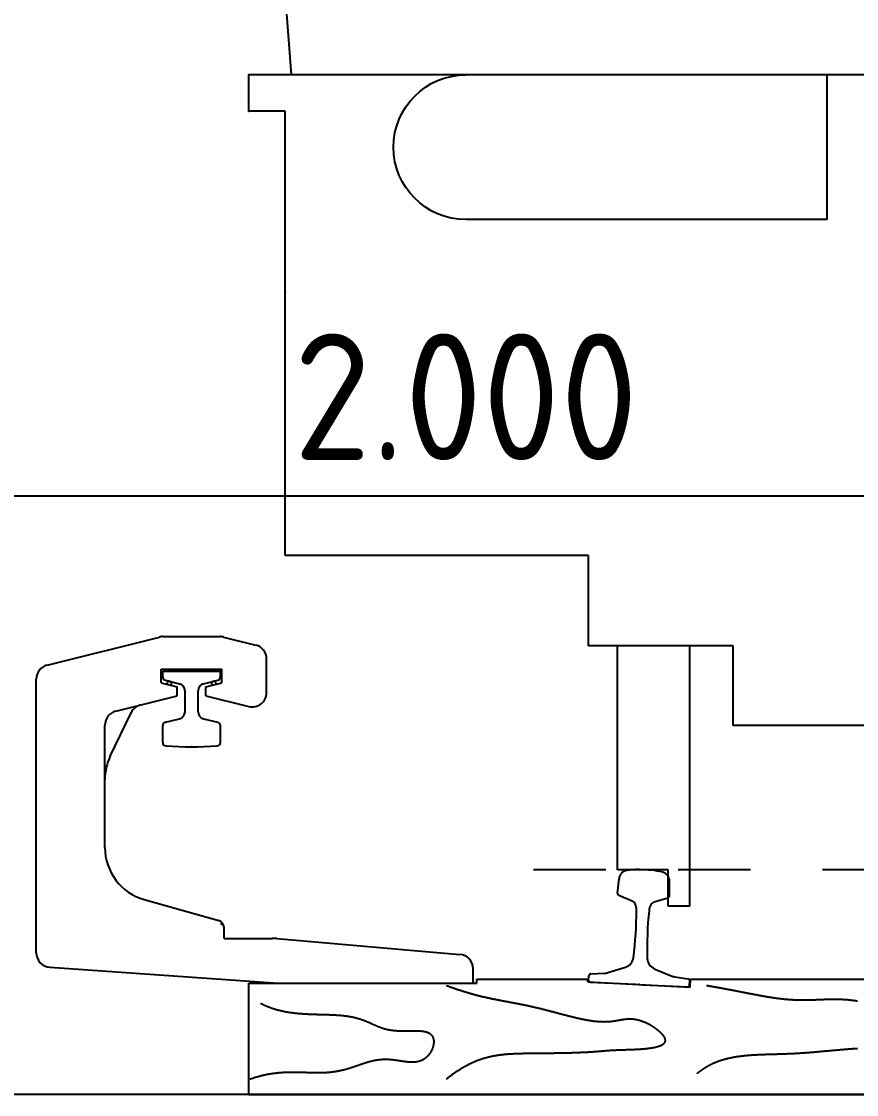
# Model space of a CAD drawing. Extents: x -17.4 to 61.4, y -22.6 to 16.1.
# Drawn here: x 40.046 to 41.202, y 0.879 to 2.364 of the extents above; entities that cross this region are included whole.
import ezdxf

# ---------------------------------------------------------------- set-up
doc = ezdxf.new("R2010")
doc.units = 0
doc.header["$LTSCALE"] = 2
doc.linetypes.add('AXES', pattern=[2, 1.25, -0.25, 0.25, -0.25])
doc.linetypes.add('POINTILLE', pattern=[0.25, 0, -0.25])
doc.layers.get('0').update_dxf_attribs({"linetype": 'CONTINUOUS'})
doc.styles.get("Standard").update_dxf_attribs({"font": 'isocp.shx'})
doc.dimstyles.new('SYSTRA50', dxfattribs={"dimscale": 0.05, "dimtxt": 3.5, "dimasz": 3.5, "dimexe": 1.8, "dimexo": 3, "dimgap": 1, "dimtad": 1, "dimdec": 3, "dimzin": 0, "dimdsep": 46, "dimtxsty": 'Standard', "dimcen": 1, "dimclrd": 10, "dimclre": 10, "dimclrt": 50, "dimadec": 0, "dimazin": 0, "dimtfac": 1, "dimtdec": 3, "dimtix": 1, "dimtmove": 2, "dimatfit": 3, "dimfxl": 1, "dimtolj": 1, "dimtzin": 0, "dimarcsym": 0})

# ---------------------------------------------------------------- blocks, each defined once
blk = doc.blocks.new('METRO_FACE')
at = {"color": 7, "linetype": 'Continuous'}
for p, q in [((1.241058, 1.1), (1.295993, 1.798003)), ((1.241058, 1.1), (1.295993, 1.798003)), ((0, 1.1), (1.3, 1.1)), ((0, 1.1), (1.3, 1.1)), ((0.5, 0.9), (0.5, 1.1)), ((0.5, 1.1), (1, 1.1)), ((0.5, 1.1), (1, 1.1)), ((0.5, 0.9), (0.5, 1.1)), ((0.5, 1.1), (1, 1.1)), ((0.5, 1.1), (1, 1.1)), ((1.3, 1.05), (1.3, 1.1)), ((1.3, 1.05), (1.3, 1.1)), ((1.25, 1.05), (1.3, 1.05)), ((1.25, 0.8), (1.25, 1.05)), ((1.25, 1.05), (1.3, 1.05)), ((1.25, 0.8), (1.25, 1.05)), ((0.5, 0.9), (1, 0.9)), ((0.5, 0.9), (1, 0.9)), ((1.25, 0.435), (1.25, 0.8)), ((1.25, 0.435), (1.25, 0.8)), ((0.83, 0.31), (0.83, 0.435)), ((0.83, 0.435), (1.25, 0.435)), ((0.83, 0.31), (0.83, 0.435)), ((0.83, 0.435), (1.25, 0.435)), ((0.63, 0.2), (0.63, 0.31)), ((0.63, 0.31), (0.83, 0.31)), ((0.63, 0.2), (0.63, 0.31)), ((0.63, 0.31), (0.83, 0.31)), ((0.69, -0.05), (0.69, 0.31)), ((0.69, -0.05), (0.69, 0.31)), ((0.79, 0), (0.79, 0.31)), ((0.79, 0), (0.79, 0.31)), ((0, 0.2), (0.63, 0.2)), ((0, 0.2), (0.63, 0.2)), ((0.72, -0.05), (0.72, 0)), ((0.72, 0), (0.79, 0)), ((0.72, -0.05), (0.72, 0)), ((0.72, 0), (0.79, 0)), ((0.69, -0.05), (0.72, -0.05)), ((0.69, -0.05), (0.72, -0.05))]:
    blk.add_line(p, q, dxfattribs=at)
blk.add_arc((1, 1), 0.1, 270, 90, dxfattribs=at)
blk.add_arc((1, 1), 0.1, 270, 90, dxfattribs=at)
at = {"color": 7}
for p in [(1.3, 1.1), (1.3, 1.1), (1.3, 1.1), (1.3, 1.1), (1.3, 1.05), (1.3, 1.05), (1.25, 0.8), (1.25, 0.8)]:
    blk.add_point(p, dxfattribs=at)
blk = doc.blocks.new('A$C58044079')
at = {"color": 7, "xscale": 0.2, "yscale": 0.2, "zscale": 0.2}
blk.add_blockref('METRO_FACE', (0.26, 0.01), dxfattribs=at)
blk = doc.blocks.new('A$C2A60368F')
at = {"xscale": 5, "yscale": 5, "zscale": 5}
blk.add_blockref('A$C58044079', (-1.778, 0.1885), dxfattribs=at)
blk = doc.blocks.new('TRAV_BOIS_1ISO')
at = {"color": 7, "linetype": 'Continuous'}
for p, q in [((-1579.350713, 283.237322), (-1423.8886, 322.10285)), ((-1419.037887, 322.7), (-1339.962113, 322.7)), ((-1335.1114, 322.10285), (-1290.649287, 310.987322)), ((-1275.5, 245.315528), (-1275.5, 291.584472)), ((-1421.5, 258.546118), (-1421.5, 277.7)), ((-1421.5, 277.7), (-1337.5, 277.7)), ((-1419.5, 275), (-1339.5, 275)), ((-1419.5, 267.103882), (-1419.5, 275)), ((-1339.5, 267.103882), (-1339.5, 275)), ((-1337.5, 258.546118), (-1337.5, 277.7)), ((-1594.5, -115.298772), (-1594.5, 263.834472)), ((-1421.5, 258.546118), (-1399.5, 253.046118)), ((-1415.712678, 262.25317), (-1396.074644, 257.343661)), ((-1413.623106, 256.576894), (-1413.138034, 258.517179)), ((-1407.802251, 255.121681), (-1407.317179, 257.061966)), ((-1399.5, 240.7), (-1399.5, 253.046118)), ((-1362.925356, 257.343661), (-1343.287322, 262.25317)), ((-1359.5, 253.046118), (-1337.5, 258.546118)), ((-1359.5, 240.7), (-1359.5, 253.046118)), ((-1351.682821, 257.061966), (-1351.197749, 255.121681)), ((-1345.861966, 258.517179), (-1345.376894, 256.576894)), ((-1484.350713, 219.487322), (-1399.5, 240.7)), ((-1388.5, 218.557764), (-1388.5, 247.642236)), ((-1370.5, 218.557764), (-1370.5, 247.642236)), ((-1359.5, 240.7), (-1300.350713, 225.912678)), ((-1492.117645, 157.147713), (-1463.248545, 217.307902)), ((-1415.712678, 203.94683), (-1396.074644, 208.856339)), ((-1362.925356, 208.856339), (-1343.287322, 203.94683)), ((-1499.5, 30.7), (-1499.5, 200.084472)), ((-1419.5, 176.238924), (-1419.5, 199.096118)), ((-1339.5, 176.238924), (-1339.5, 199.096118)), ((-789.388817, -32.583989), (-787.399856, -12.744096)), ((-717.5, -36.17843), (-717.5, -16.239089)), ((-1444.937023, -41.461819), (-1341.775064, -70.678424)), ((-787.566678, -35.648683), (-769.214392, -43.366014)), ((-738.649318, -44.894268), (-719.618757, -39.046079)), ((-1334.5, -95.3), (-1334.5, -80.3)), ((-1334.5, -95.3), (-1267.901748, -95.3)), ((-1261.481181, -95.57533), (-1007.787849, -117.373421)), ((-1575.890451, -135.250379), (-1259.5, -157.3)), ((-989.5, -157.3), (-989.5, -137.3)), ((-829.495094, -153.646), (-829.181234, -147.368804)), ((-826.334046, -144.522323), (-807.733536, -143.596925)), ((-802.839619, -142.735365), (-778.533484, -135.248207)), ((-738.542012, -137.247781), (-715.103953, -147.122148)), ((-710.320386, -148.467582), (-691.904955, -151.243778)), ((-1300, -311.598558), (-1300, -157.3)), ((-1300, -157.3), (-984.5, -157.3)), ((-1259.5, -157.3), (-989.5, -157.3)), ((-984.5, -151.598558), (-830.393971, -151.598558)), ((-984.5, -157.3), (-984.5, -151.598558)), ((-830.593721, -155.593567), (-830.393971, -151.598558)), ((-830.593721, -155.593567), (-688.770889, -162.684709)), ((-827.597464, -155.74338), (-764.676067, -158.88945)), ((-764.676067, -158.88945), (-759.682305, -159.139138)), ((-759.682305, -159.139138), (-754.688543, -159.388826)), ((-754.688543, -159.388826), (-691.767146, -162.534896)), ((-689.669766, -160.637266), (-689.355906, -154.360071)), ((-688.770889, -162.684709), (-688.216581, -151.598558)), ((-688.216581, -151.598558), (0, -151.598558)), ((-1300, -311.598558), (0, -311.598558))]:
    blk.add_line(p, q, dxfattribs=at)
at = {"color": 7, "linetype": 'AXES'}
blk.add_line((-905.802048, 0), (0, 0), dxfattribs=at)
at = {"color": 7, "linetype": 'Continuous'}
for points in [[(-1026.587688, -160.433717, 0.001028), (-1024.5366, -161.186504, 0.001041), (-1022.4956, -161.926018, 0.001055), (-1020.464686, -162.652261, 0.001068), (-1018.443854, -163.365237, 0.001082), (-1016.433098, -164.064952, 0.001095), (-1014.432408, -164.751415, 0.001108), (-1012.441765, -165.424643, 0.001121), (-1010.461148, -166.084657, 0.001133), (-1008.490526, -166.731486, 0.001145), (-1006.529861, -167.365166, 0.001156), (-1004.579102, -167.985743, 0.001166), (-1002.638192, -168.593273, 0.001176), (-1000.707058, -169.187823, 0.001184), (-998.785617, -169.769472, 0.001192), (-996.87377, -170.338312, 0.001197), (-994.971403, -170.894451, 0.001202), (-993.078389, -171.438009, 0.001204), (-991.194579, -171.969124, 0.001205), (-989.319808, -172.487952, 0.001203), (-987.453894, -172.994666, 0.001199), (-985.59663, -173.489458, 0.001193), (-983.74779, -173.972542, 0.001184), (-981.907127, -174.44415, 0.001172), (-980.074366, -174.904539, 0.001157), (-978.24921, -175.353989, 0.001138), (-976.431337, -175.792804, 0.001116), (-974.620397, -176.221312, 0.00109), (-972.81601, -176.639869, 0.00106), (-971.017771, -177.048858, 0.001026), (-969.225242, -177.448689, 0.000987), (-967.437954, -177.839804, 0.000944), (-965.655406, -178.222672, 0.000901), (-963.865705, -178.600171, 0.000848), (-962.079685, -178.970371, 0.00079), (-960.296736, -179.333845, 0.000728), (-958.516217, -179.691196, 0.000662), (-956.73746, -180.04305, 0.000593), (-954.959777, -180.390055, 0.000521), (-953.182453, -180.732879, 0.000447), (-951.404762, -181.072203, 0.000371), (-949.625959, -181.408726, 0.000293), (-947.845287, -181.743153, 0.000215), (-946.061982, -182.0762, 0.000136), (-944.275274, -182.408584, 0.000058), (-942.484387, -182.741027, -0.00002), (-940.688549, -183.074248, -0.000096), (-938.886988, -183.408963, -0.00017), (-937.078937, -183.745881, -0.000242), (-935.26364, -184.085701, -0.000312), (-933.440351, -184.429111, -0.000378), (-931.60834, -184.776781, -0.00044), (-929.766892, -185.129365, -0.000498), (-927.915314, -185.487494, -0.000552), (-926.052936, -185.851779, -0.000602), (-924.179114, -186.222799, -0.000647), (-922.293233, -186.601106, -0.000686), (-920.394711, -186.987221, -0.000721), (-918.483, -187.381627, -0.00075), (-916.55759, -187.784769, -0.000773), (-914.618012, -188.197054, -0.000791), (-912.663841, -188.618841, -0.000804), (-910.694697, -189.050444, -0.000811), (-908.710253, -189.492129, -0.000813), (-906.710233, -189.944107, -0.000809), (-904.694414, -190.406534, -0.000799), (-902.662635, -190.879509, -0.000784), (-900.614794, -191.36307, -0.000764), (-898.550855, -191.85719, -0.000739), (-896.470849, -192.361776, -0.000708), (-894.374875, -192.876664, -0.000672), (-892.263107, -193.401619, -0.000631), (-890.135795, -193.936331, -0.000584), (-887.993267, -194.48041, -0.000533), (-885.835935, -195.033387, -0.000476), (-883.664292, -195.594708, -0.000414), (-881.478922, -196.163731, -0.000346), (-879.280498, -196.739727, -0.000273), (-877.069788, -197.321872, -0.000194), (-874.847654, -197.909249, -0.000109), (-872.615061, -198.500842, -0.000017), (-870.373073, -199.095533, 0.000081), (-868.122862, -199.6921, 0.00012), (-866.535971, -200.112097, 0.000175), (-864.94612, -200.531875, 0.000233), (-863.353811, -200.950914, 0.000292), (-861.759569, -201.368674, 0.000354), (-860.16394, -201.784595, 0.000418), (-858.567491, -202.198097, 0.000485), (-856.970805, -202.608586, 0.000553), (-855.374478, -203.015454, 0.000623), (-853.779122, -203.418083, 0.000695), (-852.18536, -203.815845, 0.000769), (-850.593821, -204.208105, 0.000845), (-849.005144, -204.594224, 0.000923), (-847.419972, -204.973561, 0.001003), (-845.838951, -205.345474, 0.001084), (-844.262727, -205.709326, 0.001167), (-842.691947, -206.06448, 0.001252), (-841.127251, -206.41031, 0.001339), (-839.569279, -206.746196, 0.001427), (-838.01866, -207.07153, 0.001517), (-836.476015, -207.38572, 0.001609), (-834.941954, -207.688185, 0.001702), (-833.417073, -207.978365, 0.001796), (-831.901954, -208.25572, 0.001892), (-830.397161, -208.51973, 0.001988), (-828.903238, -208.769904, 0.002085), (-827.420709, -209.005773, 0.002182), (-825.950074, -209.2269, 0.00228), (-824.491808, -209.432879, 0.002377), (-823.046357, -209.623336, 0.002473), (-821.61414, -209.797935, 0.002568), (-820.195544, -209.956376, 0.002661), (-818.79092, -210.098401, 0.002751), (-817.400587, -210.223793, 0.002838), (-816.024824, -210.33238, 0.002921), (-814.663872, -210.424037, 0.002998), (-813.317931, -210.49869, 0.003068), (-811.987155, -210.556314, 0.003132), (-810.671654, -210.596938, 0.003186), (-809.37149, -210.620648, 0.002688), (-808.086676, -210.627587, 0.003261), (-806.817172, -210.61796, 0.003279), (-805.562887, -210.592033, 0.003282), (-804.323671, -210.550137, 0.003268), (-803.099318, -210.49267, 0.003235), (-801.889562, -210.420101, 0.003182), (-800.694076, -210.332969, 0.003106), (-799.512468, -210.231887, 0.003006), (-798.344281, -210.117543, 0.002879), (-797.18899, -209.990705, 0.002726), (-796.045999, -209.852222, 0.002543), (-794.914641, -209.703023, 0.00233), (-793.794177, -209.544124, 0.002085), (-792.68379, -209.376628, 0.001807), (-791.582584, -209.201726, 0.001496), (-790.489585, -209.020704, 0.001152), (-789.403737, -208.834937, 0.000774), (-788.3239, -208.645901, 0.000363), (-787.248846, -208.455167, -0.000079), (-786.177261, -208.264408, -0.000553), (-785.10774, -208.0754, -0.000596), (-784.442195, -207.959426, -0.000796), (-783.776493, -207.845332, -0.001002), (-783.110243, -207.733608, -0.00121), (-782.443041, -207.624757, -0.001422), (-781.774477, -207.519292, -0.001634), (-781.104133, -207.417742, -0.001845), (-780.431584, -207.320639, -0.002055), (-779.756403, -207.228529, -0.002262), (-779.078162, -207.141962, -0.002465), (-778.39643, -207.061494, -0.002662), (-777.710779, -206.987684, -0.002851), (-777.020785, -206.921096, -0.003033), (-776.326029, -206.862295, -0.003205), (-775.626097, -206.811846, -0.003368), (-774.920585, -206.770312, -0.003519), (-774.209099, -206.738256, -0.003658), (-773.491257, -206.716235, -0.003784), (-772.766691, -206.704802, -0.000193), (-772.035049, -206.704503, -0.003998), (-771.295994, -206.715878, -0.004085), (-770.54921, -206.739456, -0.004159), (-769.794403, -206.775757, -0.004219), (-769.031298, -206.825288, -0.004267), (-768.259646, -206.888545, -0.004302), (-767.479225, -206.966009, -0.004325), (-766.68984, -207.058144, -0.004337), (-765.891325, -207.165399, -0.004338), (-765.083544, -207.288204, -0.00433), (-764.266398, -207.426969, -0.004313), (-763.439818, -207.582083, -0.004289), (-762.603774, -207.753915, -0.004257), (-761.758275, -207.942807, -0.00422), (-760.903368, -208.14908, -0.004178), (-760.039142, -208.373025, -0.004131), (-759.165731, -208.614908, -0.004082), (-758.283312, -208.874965, -0.004031), (-757.39211, -209.153404, -0.003978), (-756.4924, -209.450398, -0.003924), (-755.584504, -209.76609, -0.003871), (-754.6688, -210.100588, -0.003819), (-753.745717, -210.453964, -0.003769), (-752.815742, -210.826256, -0.003721), (-751.879417, -211.217459, -0.003676), (-750.937344, -211.627534, -0.003634), (-749.990187, -212.056397, -0.003597), (-749.038672, -212.503924, -0.003565), (-748.083589, -212.969948, -0.003538), (-747.125794, -213.454256, -0.003517), (-746.166211, -213.956591, -0.003503), (-745.205835, -214.476646, -0.003497), (-744.245729, -215.014067, -0.003499), (-743.287033, -215.56845, -0.003509), (-742.330959, -216.13934, -0.00353), (-741.378797, -216.726229, -0.003562), (-740.431916, -217.328554, -0.003606), (-739.491762, -217.945698, -0.003664), (-738.559867, -218.576988, -0.003736), (-737.637843, -219.221691, -0.003826), (-736.727389, -219.879018, -0.003935), (-735.830291, -220.548116, -0.002114), (-735.365981, -220.903265, -0.002153), (-734.906135, -221.261261, -0.002197), (-734.451038, -221.62196, -0.002244), (-734.000984, -221.985216, -0.002295), (-733.556268, -222.350877, -0.00235), (-733.117193, -222.718789, -0.002411), (-732.684065, -223.088792, -0.002476), (-732.257194, -223.460724, -0.002546), (-731.836893, -223.834422, -0.002622), (-731.423478, -224.209718, -0.002703), (-731.017266, -224.586441, -0.002792), (-730.618578, -224.964418, -0.002886), (-730.227735, -225.343476, -0.002988), (-729.845056, -225.723438, -0.003098), (-729.470865, -226.104127, -0.003215), (-729.105482, -226.485363, -0.003342), (-728.749226, -226.866966, -0.003478), (-728.402417, -227.248755, -0.003623), (-728.065372, -227.630549, -0.00378), (-727.738404, -228.012166, -0.003947), (-727.421824, -228.393424, -0.004127), (-727.11594, -228.774141, -0.00432), (-726.821056, -229.154136, -0.004527), (-726.537469, -229.53323, -0.004748), (-726.265475, -229.911242, -0.004985), (-726.005361, -230.287993, -0.005238), (-725.75741, -230.663308, -0.005508), (-725.521895, -231.03701, -0.005796), (-725.299087, -231.408926, -0.006103), (-725.089245, -231.778886, -0.006429), (-724.892621, -232.146721, -0.006775), (-724.709459, -232.512264, -0.00714), (-724.539994, -232.875353, -0.007524), (-724.384449, -233.235828, -0.007927), (-724.24304, -233.593532, -0.008346), (-724.115968, -233.948312, -0.00878), (-724.003428, -234.30002, -0.009226), (-723.905598, -234.64851, -0.00968), (-723.822646, -234.993644, -0.010136), (-723.754728, -235.335284, -0.010589), (-723.701985, -235.673301, -0.011031), (-723.664544, -236.007569, -0.011454), (-723.642519, -236.337968, -0.011849), (-723.636009, -236.664383, -0.012205), (-723.645095, -236.986705, -0.012513), (-723.669844, -237.304833, -0.012764), (-723.710307, -237.618671, -0.01295), (-723.766517, -237.928129, -0.012903), (-723.83752, -238.229445, -0.01294), (-723.923902, -238.526333, -0.012902), (-724.025645, -238.818729, -0.012791), (-724.142713, -239.106572, -0.01261), (-724.275056, -239.389809, -0.012365), (-724.422608, -239.668393, -0.012063), (-724.585286, -239.942284, -0.011714), (-724.762996, -240.211446, -0.011326), (-724.955626, -240.47585, -0.010909), (-725.163055, -240.735472, -0.01047), (-725.385145, -240.990295, -0.010019), (-725.621748, -241.240304, -0.009563), (-725.872701, -241.485492, -0.009107), (-726.137832, -241.725856, -0.008657), (-726.416957, -241.961398, -0.008217), (-726.709879, -242.192124, -0.00779), (-727.016394, -242.418046, -0.007378), (-727.336286, -242.639178, -0.006983), (-727.66933, -242.85554, -0.006607), (-728.015292, -243.067155, -0.006248), (-728.373929, -243.274052, -0.005908), (-728.744991, -243.476261, -0.005587), (-729.128218, -243.673816, -0.005283), (-729.523347, -243.866757, -0.004997), (-729.930103, -244.055124, -0.004728), (-730.348209, -244.238962, -0.004474), (-730.777381, -244.418318, -0.004236), (-731.217328, -244.593242, -0.004012), (-731.667756, -244.763788, -0.003801), (-732.128366, -244.930011, -0.003603), (-732.598855, -245.091967, -0.003417), (-733.078915, -245.249719, -0.003242), (-733.568237, -245.403326, -0.003078), (-734.066509, -245.552853, -0.002923), (-734.573416, -245.698365, -0.002778), (-735.088642, -245.83993, -0.00264), (-735.611869, -245.977616, -0.002511), (-736.142778, -246.111492, -0.002389), (-736.681052, -246.24163, -0.002275), (-737.22637, -246.3681, -0.002166), (-737.778416, -246.490977, -0.002064), (-738.336872, -246.610331, -0.001967), (-738.901421, -246.726239, -0.001876), (-739.471752, -246.838772, -0.00179), (-740.047551, -246.948006, -0.001708), (-740.628512, -247.054015, -0.001631), (-741.214327, -247.156872, -0.001559), (-741.804697, -247.256652, -0.00149), (-742.399323, -247.353427, -0.001425), (-742.997913, -247.44727, -0.001363), (-743.600179, -247.538254, -0.003596), (-745.34473, -247.783883, -0.003186), (-747.110834, -248.008209, -0.002833), (-748.892514, -248.212788, -0.002527), (-750.684176, -248.399107, -0.002259), (-752.480606, -248.568583, -0.002022), (-754.276957, -248.72257, -0.001811), (-756.068738, -248.862356, -0.001622), (-757.85181, -248.989165, -0.001452), (-759.622367, -249.104162, -0.001297), (-761.376934, -249.208448, -0.001155), (-763.112355, -249.303068, -0.001024), (-764.825781, -249.389009, -0.000902), (-766.514663, -249.467203, -0.000789), (-768.176741, -249.538525, -0.000682), (-769.810033, -249.603801, -0.000582), (-771.412828, -249.663802, -0.000486), (-772.983674, -249.719252, -0.000394), (-774.521369, -249.770824, -0.000306), (-776.02495, -249.819145, -0.000221), (-777.493687, -249.864798, -0.000139), (-778.927068, -249.908319, -0.000059), (-780.324791, -249.950203, 0.000018), (-781.686758, -249.990905, 0.000094), (-783.013059, -250.030839, 0.000167), (-784.303967, -250.07038, 0.000238), (-785.559925, -250.109867, 0.000306), (-786.78154, -250.149605, 0.000372), (-787.969568, -250.189864, 0.000435), (-789.124908, -250.230882, 0.000494), (-790.248593, -250.272865, 0.000548), (-791.341776, -250.315991, 0.000599), (-792.405724, -250.36041, 0.000643), (-793.441806, -250.406244, 0.000681), (-794.451485, -250.453594, 0.000713), (-795.436307, -250.502532, 0.000736), (-796.39789, -250.553111, 0.000751), (-797.337917, -250.605365, 0.000757), (-798.258124, -250.659305, 0.000754), (-799.160293, -250.714927, 0.00074), (-800.046237, -250.772211, 0.000717), (-800.917796, -250.83112, 0.000685), (-801.776823, -250.891606, 0.000643), (-802.625178, -250.953608, 0.000593), (-803.464713, -251.017056, 0.000536), (-804.297267, -251.081869, 0.000473), (-805.124654, -251.147961, 0.000405), (-805.948654, -251.215239, 0.000334), (-806.771002, -251.283604, 0.000261), (-807.59338, -251.352958, 0.000189), (-808.417405, -251.423198, 0.000153), (-809.670761, -251.530934, 0.000003), (-810.9364, -251.640117, -0.000134), (-812.218892, -251.750408, -0.000256), (-813.522398, -251.861475, -0.000361), (-814.850678, -251.972996, -0.00045), (-816.207103, -252.084656, -0.000524), (-817.594673, -252.196152, -0.000583), (-819.016022, -252.307191, -0.000629), (-820.473437, -252.417488, -0.000663), (-821.968865, -252.526772, -0.000687), (-823.503931, -252.63478, -0.000703), (-825.079944, -252.741264, -0.000711), (-826.697918, -252.845987, -0.000713), (-828.358575, -252.948723, -0.00071), (-830.062365, -253.049261, -0.000703), (-831.809475, -253.147403, -0.000692), (-833.599841, -253.242964, -0.000679), (-835.433164, -253.335773, -0.000665), (-837.308916, -253.425675, -0.000648), (-839.226362, -253.512529, -0.000631), (-841.184562, -253.596211, -0.000612), (-843.182392, -253.676611, -0.000593), (-845.218551, -253.753636, -0.000574), (-847.291578, -253.82721, -0.000554), (-849.399859, -253.897274, -0.000534), (-851.541644, -253.963787, -0.000514), (-853.715059, -254.026726, -0.000493), (-855.918117, -254.086084, -0.000472), (-858.148728, -254.141877, -0.000451), (-860.40472, -254.194138, -0.00043), (-862.683841, -254.242918, -0.000408), (-864.98378, -254.288291, -0.000385), (-867.302174, -254.330351, -0.000362), (-869.636623, -254.369212, -0.000338), (-871.984702, -254.405009, -0.000314), (-874.343974, -254.437899, -0.000288), (-876.712, -254.468063, -0.000261), (-879.086356, -254.495703, -0.000232), (-881.464642, -254.521043, -0.000202), (-883.844494, -254.544333, -0.00017), (-886.2236, -254.565845, -0.000136), (-888.599709, -254.585875, -0.000099), (-890.970646, -254.604745, -0.00006), (-893.334323, -254.622802, -0.000018), (-895.68875, -254.640418, 0.000027), (-898.032053, -254.65799, 0.000076), (-900.36248, -254.675944, 0.000129), (-902.678417, -254.69473, 0.000142), (-904.502163, -254.710521, 0.00018), (-906.315233, -254.727384, 0.00022), (-908.11703, -254.745581, 0.000262), (-909.90702, -254.76538, 0.000306), (-911.684727, -254.787063, 0.000353), (-913.44973, -254.810918, 0.000402), (-915.201665, -254.837242, 0.000454), (-916.940221, -254.86634, 0.000508), (-918.665139, -254.898526, 0.000564), (-920.376209, -254.934119, 0.000622), (-922.07327, -254.973446, 0.000683), (-923.756206, -255.016839, 0.000746), (-925.424947, -255.064636, 0.000811), (-927.079465, -255.11718, 0.000878), (-928.719773, -255.174819, 0.000947), (-930.345923, -255.237905, 0.001019), (-931.958006, -255.306793, 0.001092), (-933.556146, -255.381843, 0.001166), (-935.140503, -255.463416, 0.001242), (-936.711268, -255.551874, 0.001319), (-938.268665, -255.647585, 0.001398), (-939.812942, -255.750914, 0.001477), (-941.344378, -255.86223, 0.001556), (-942.863276, -255.981898, 0.001636), (-944.369961, -256.110289, 0.001716), (-945.86478, -256.247767, 0.001795), (-947.348101, -256.394699, 0.001874), (-948.820309, -256.551449, 0.001952), (-950.281806, -256.718379, 0.002028), (-951.733007, -256.895848, 0.002103), (-953.174342, -257.084213, 0.002176), (-954.60625, -257.283826, 0.002247), (-956.029179, -257.495037, 0.002314), (-957.443587, -257.718188, 0.002379), (-958.849934, -257.95362, 0.00244), (-960.248687, -258.201666, 0.002498), (-961.640314, -258.462654, 0.002552), (-963.025282, -258.736905, 0.002602), (-964.404059, -259.024734, 0.002648), (-965.777109, -259.326447, 0.002689), (-967.144889, -259.642343, 0.002725), (-968.507852, -259.972714, 0.002757), (-969.866441, -260.317841, 0.002784), (-971.221089, -260.677996, 0.002807), (-972.572218, -261.053442, 0.002824), (-973.920235, -261.444431, 0.002838), (-975.265531, -261.851206, 0.002791), (-976.582467, -262.265646, 0.002796), (-977.897483, -262.695693, 0.002797), (-979.210897, -263.141543, 0.002794), (-980.523011, -263.603381, 0.002788), (-981.834111, -264.081383, 0.002779), (-983.144466, -264.575714, 0.002767), (-984.454331, -265.086531, 0.002753), (-985.763944, -265.613981, 0.002735), (-987.073531, -266.158201, 0.002716), (-988.383302, -266.719323, 0.002694), (-989.693455, -267.297466, 0.002671), (-991.004172, -267.892744, 0.002646), (-992.315627, -268.505262, 0.002619), (-993.627977, -269.135118, 0.002592), (-994.941371, -269.782402, 0.002563), (-996.255943, -270.447199, 0.002533), (-997.57182, -271.129585, 0.002502), (-998.889116, -271.829631, 0.002471), (-1000.207936, -272.5474, 0.00244), (-1001.528374, -273.282952, 0.002407), (-1002.850518, -274.03634, 0.002375), (-1004.174444, -274.80761, 0.002342), (-1005.500223, -275.596807, 0.00231), (-1006.827915, -276.403967, 0.002277), (-1008.157576, -277.229125, 0.002245), (-1009.489252, -278.072309, 0.002212), (-1010.822986, -278.933546, 0.00218), (-1012.158813, -279.812856, 0.002148), (-1013.496762, -280.710258, 0.002116), (-1014.836859, -281.625768, 0.002085), (-1016.179125, -282.559398, 0.002054), (-1017.523575, -283.511158, 0.002024), (-1018.870222, -284.481057, 0.001994), (-1020.219077, -285.4691, 0.001964), (-1021.570146, -286.475291, 0.001935), (-1022.923433, -287.499633, 0.001906), (-1024.278942, -288.542128, 0.001877), (-1025.636674, -289.602777, 0.001849), (-1026.996629, -290.681581)], [(-666.105767, -160.433717, -0.000367), (-664.185603, -160.755066, -0.000365), (-662.263043, -161.079711, -0.000364), (-660.338088, -161.40765, -0.000363), (-658.410738, -161.738881, -0.000361), (-656.480994, -162.073398, -0.000358), (-654.54886, -162.41119, -0.000355), (-652.614338, -162.752245, -0.000351), (-650.677433, -163.096541, -0.000347), (-648.738153, -163.444052, -0.000341), (-646.796506, -163.794745, -0.000334), (-644.852502, -164.148576, -0.000327), (-642.906154, -164.505493, -0.000318), (-640.957479, -164.865434, -0.000307), (-639.006493, -165.228326, -0.000296), (-637.053219, -165.594082, -0.000282), (-635.097681, -165.962604, -0.000267), (-633.139908, -166.333778, -0.000251), (-631.179931, -166.707476, -0.000232), (-629.217787, -167.083554, -0.000212), (-627.253515, -167.46185, -0.000189), (-625.287161, -167.842186, -0.000165), (-623.318772, -168.224364, -0.000138), (-621.348405, -168.608166, -0.000109), (-619.376118, -168.993353, -0.000077), (-617.401975, -169.379666, -0.000043), (-615.426048, -169.766821, -0.000006), (-613.448413, -170.154514, 0.000034), (-611.469151, -170.542413, 0.000076), (-609.488353, -170.930162, 0.000122), (-607.506112, -171.317379, 0.000171), (-605.522531, -171.703654, 0.000223), (-603.53772, -172.088549, 0.000277), (-601.562432, -172.469552, 0.000335), (-599.586163, -172.84824, 0.000396), (-597.609042, -173.224098, 0.00046), (-595.631202, -173.59659, 0.000526), (-593.652782, -173.965157, 0.000593), (-591.673925, -174.329226, 0.000663), (-589.694777, -174.68821, 0.000734), (-587.715487, -175.041513, 0.000806), (-585.736206, -175.388531, 0.000878), (-583.757084, -175.728656, 0.000951), (-581.778274, -176.061281, 0.001024), (-579.799926, -176.385801, 0.001096), (-577.822189, -176.701617, 0.001167), (-575.845211, -177.008141, 0.001238), (-573.869135, -177.304796, 0.001307), (-571.8941, -177.591021, 0.001374), (-569.920242, -177.866276, 0.001439), (-567.947691, -178.130041, 0.001501), (-565.976569, -178.381823, 0.00156), (-564.006993, -178.621157, 0.001616), (-562.039071, -178.847611, 0.001667), (-560.072901, -179.060788, 0.001714), (-558.108574, -179.26033, 0.001756), (-556.146168, -179.445919, 0.001793), (-554.185753, -179.617284, 0.001823), (-552.227383, -179.774202, 0.001847), (-550.271103, -179.916502, 0.001864), (-548.316941, -180.044066, 0.001874), (-546.364914, -180.156835, 0.001875), (-544.41502, -180.254812, 0.001868), (-542.467245, -180.338064, 0.001851), (-540.521554, -180.406726, 0.001825), (-538.577899, -180.461003, 0.001789), (-536.636208, -180.501174, 0.001742), (-534.696396, -180.527599, 0.001683), (-532.758352, -180.540714, 0.000097), (-530.821948, -180.541041, 0.001531), (-528.887033, -180.529191, 0.001436), (-526.953434, -180.505863, 0.001329), (-525.020954, -180.47185, 0.001049), (-523.35537, -180.434622, 0.00095), (-521.690299, -180.39074, 0.000844), (-520.025572, -180.340883, 0.000731), (-518.361008, -180.285778, 0.000612), (-516.69642, -180.226195, 0.000487), (-515.031607, -180.162939, 0.000357), (-513.366365, -180.096851, 0.000223), (-511.700481, -180.028801, 0.000086), (-510.033739, -179.959684, -0.000054), (-508.365916, -179.890414, -0.000195), (-506.69679, -179.821922, -0.000338), (-505.026137, -179.755152, -0.000481), (-503.353733, -179.691053, -0.000623), (-501.679353, -179.630579, -0.000764), (-500.002778, -179.574681, -0.000903), (-498.323792, -179.524306, -0.001039), (-496.642182, -179.480389, -0.001172), (-494.957743, -179.443854, -0.0013), (-493.270278, -179.415601, -0.001424), (-491.579598, -179.396511, -0.001542), (-489.885524, -179.387436, -0.000536), (-488.18789, -179.389197, -0.001759), (-486.486541, -179.402577, -0.001856), (-484.781335, -179.42832, -0.001945), (-483.072148, -179.467125, -0.002025), (-481.358871, -179.519639, -0.002096), (-479.641411, -179.58646, -0.002157), (-477.919697, -179.668124, -0.002208), (-476.193676, -179.765106, -0.002248), (-474.463317, -179.877814, -0.002277), (-472.728612, -180.006586, -0.002294), (-470.989577, -180.151682, -0.0023), (-469.246252, -180.313285, -0.002293), (-467.498706, -180.491492, -0.002274), (-465.747033, -180.68631, -0.002243), (-463.991357, -180.897657, -0.002199), (-462.231833, -181.125351, -0.002142), (-460.468647, -181.369108, -0.002072), (-458.702018, -181.62854, -0.001988), (-456.932197, -181.903145, -0.001561)], [(-457.013788, -247.973248, 0.000357), (-459.213522, -248.125654, 0.000367), (-461.410594, -248.281073, 0.000374), (-463.603742, -248.439484, 0.000379), (-465.791782, -248.600841, 0.000381), (-467.973617, -248.765078, 0.000376), (-470.129097, -248.930617, 0.000372), (-472.276635, -249.09878, 0.000364), (-474.415469, -249.269432, 0.000353), (-476.544933, -249.442415, 0.00034), (-478.664459, -249.617551, 0.000323), (-480.77357, -249.794645, 0.000304), (-482.871879, -249.973483, 0.000281), (-484.959082, -250.153837, 0.000257), (-487.034959, -250.335465, 0.000229), (-489.099365, -250.518112, 0.000199), (-491.152232, -250.701512, 0.000167), (-493.193561, -250.885392, 0.000133), (-495.223422, -251.069467, 0.000096), (-497.241947, -251.253448, 0.000058), (-499.249329, -251.43704, 0.000018), (-501.245817, -251.619946, -0.000023), (-503.231714, -251.801866, -0.000065), (-505.207372, -251.982498, -0.000108), (-507.173188, -252.161544, -0.000152), (-509.129601, -252.338705, -0.000197), (-511.077092, -252.513689, -0.000241), (-513.016173, -252.686208, -0.000285), (-514.94739, -252.855981, -0.000328), (-516.871317, -253.022735, -0.000371), (-518.788551, -253.186207, -0.000412), (-520.699712, -253.346147, -0.000452), (-522.605435, -253.502315, -0.000489), (-524.506371, -253.654488, -0.000525), (-526.40318, -253.802457, -0.000558), (-528.296528, -253.946031, -0.000587), (-530.187086, -254.085038, -0.000614), (-532.075523, -254.219326, -0.000637), (-533.962505, -254.348764, -0.000656), (-535.848689, -254.473247, -0.000671), (-537.734723, -254.592691, -0.000681), (-539.621237, -254.70704, -0.000687), (-541.508847, -254.816267, -0.000689), (-543.398143, -254.920373, -0.000685), (-545.289692, -255.019389, -0.000676), (-547.184032, -255.113378, -0.000662), (-549.081667, -255.202439, -0.000642), (-550.983066, -255.286705, -0.000617), (-552.888659, -255.366344, -0.000587), (-554.79883, -255.441564, -0.00055), (-556.713919, -255.512613, -0.000332), (-557.947306, -255.5562, -0.000313), (-559.182909, -255.598268, -0.000293), (-560.420785, -255.638909, -0.000272), (-561.66098, -255.678224, -0.000249), (-562.903533, -255.716319, -0.000225), (-564.148475, -255.753307, -0.000199), (-565.395826, -255.789308, -0.000173), (-566.645602, -255.824446, -0.000145), (-567.897806, -255.858854, -0.000117), (-569.152438, -255.892669, -0.000087), (-570.409487, -255.926036, -0.000057), (-571.668936, -255.959103, -0.000025), (-572.930761, -255.992025, 0.000007), (-574.19493, -256.024961, 0.00004), (-575.461404, -256.058076, 0.000074), (-576.730137, -256.091541, 0.000109), (-578.001079, -256.125529, 0.000144), (-579.274171, -256.160221, 0.000181), (-580.549348, -256.195799, 0.000218), (-581.826539, -256.232452, 0.000255), (-583.105668, -256.270371, 0.000294), (-584.386653, -256.309753, 0.000333), (-585.669407, -256.350797, 0.000372), (-586.953835, -256.393706, 0.000412), (-588.23984, -256.438687, 0.000453), (-589.527318, -256.485951, 0.000494), (-590.816162, -256.53571, 0.000536), (-592.106258, -256.58818, 0.000579), (-593.397489, -256.64358, 0.000622), (-594.689733, -256.702131, 0.000665), (-595.982865, -256.764057, 0.000709), (-597.276756, -256.829585, 0.000754), (-598.57127, -256.898942, 0.000799), (-599.866272, -256.972359, 0.000845), (-601.161621, -257.050067, 0.000891), (-602.457172, -257.132301, 0.000937), (-603.752779, -257.219294, 0.000984), (-605.048293, -257.311283, 0.001032), (-606.343559, -257.408505, 0.00108), (-607.638424, -257.511199, 0.001129), (-608.932729, -257.619604, 0.001178), (-610.226315, -257.733958, 0.001227), (-611.51902, -257.854503, 0.001277), (-612.81068, -257.981478, 0.001327), (-614.10113, -258.115124, 0.001378), (-615.390202, -258.255681, 0.001429), (-616.677729, -258.403389, 0.001481), (-617.96354, -258.558489, 0.001533), (-619.247466, -258.721218, 0.001585), (-620.529335, -258.891816, 0.001638), (-621.808975, -259.070519, 0.001691), (-623.086213, -259.257565, 0.001744), (-624.360876, -259.453189, 0.001798), (-625.632793, -259.657624, 0.001852), (-626.901789, -259.871103, 0.001906), (-628.167693, -260.093855, 0.00196), (-629.430331, -260.326111, 0.002014), (-630.689533, -260.568096, 0.002068), (-631.945126, -260.820034, 0.002123), (-633.196942, -261.082148, 0.002177), (-634.444811, -261.354656, 0.002231), (-635.688566, -261.637777, 0.002285), (-636.92804, -261.931722, 0.002339), (-638.163068, -262.236703, 0.002392), (-639.393487, -262.552928, 0.002445), (-640.619138, -262.8806, 0.002498), (-641.83986, -263.21992, 0.00255), (-643.055498, -263.571084, 0.002601), (-644.265897, -263.934285, 0.002652), (-645.470906, -264.309713, 0.002701), (-646.670376, -264.697552, 0.00275), (-647.864163, -265.097981, 0.002798), (-649.052123, -265.511177, 0.002844), (-650.234118, -265.93731, 0.00289), (-651.410012, -266.376547, 0.002934), (-652.579674, -266.829048, 0.002976), (-653.742975, -267.294968, 0.003016), (-654.899792, -267.774459, 0.003055), (-656.050005, -268.267665, 0.003092), (-657.193499, -268.774724, 0.003127), (-658.330163, -269.295771, 0.00316), (-659.459892, -269.830931, 0.003191), (-660.582584, -270.380326, 0.003219), (-661.698143, -270.944071, 0.003245), (-662.80648, -271.522272, 0.003268), (-663.907509, -272.115032, 0.003288), (-665.00115, -272.722443, 0.003306), (-666.087329, -273.344595, 0.00332), (-667.165979, -273.981566, 0.003332), (-668.237039, -274.633429, 0.003341), (-669.300452, -275.300248, 0.003346), (-670.35617, -275.982082, 0.003348), (-671.404151, -276.67898, 0.003347), (-672.44436, -277.390982, 0.002879), (-673.3337, -278.016121, 0.002873), (-674.217243, -278.652497, 0.002866), (-675.094978, -279.300123, 0.002858), (-675.9669, -279.959008, 0.002848), (-676.833002, -280.629157, 0.002836), (-677.693281, -281.310575, 0.002824), (-678.547736, -282.003263, 0.00281), (-679.396365, -282.707222)], [(-1284.016354, -184.970206, 0.003178), (-1282.906217, -185.556742, 0.003158), (-1281.785127, -186.131012, 0.003137), (-1280.653083, -186.693015, 0.003114), (-1279.510086, -187.242753, 0.003091), (-1278.356139, -187.780228, 0.003066), (-1277.191244, -188.305443, 0.003041), (-1276.015407, -188.818405, 0.003014), (-1274.828634, -189.319118, 0.002986), (-1273.630936, -189.807595, 0.002957), (-1272.422322, -190.283845, 0.002927), (-1271.202809, -190.747885, 0.002896), (-1269.972414, -191.199733, 0.002863), (-1268.731159, -191.639412, 0.00283), (-1267.479069, -192.066947, 0.002795), (-1266.216174, -192.48237, 0.002758), (-1264.942508, -192.885716, 0.002721), (-1263.658111, -193.277024, 0.002683), (-1262.363025, -193.656342, 0.002643), (-1261.057302, -194.02372, 0.002602), (-1259.740997, -194.379216, 0.00256), (-1258.414172, -194.722894, 0.002517), (-1257.076896, -195.054824, 0.002473), (-1255.729242, -195.375085, 0.002428), (-1254.371295, -195.683761, 0.002382), (-1253.003143, -195.980946, 0.002334), (-1251.624885, -196.266739, 0.002286), (-1250.236625, -196.541251, 0.002237), (-1248.838479, -196.804599, 0.002186), (-1247.430569, -197.056911, 0.002135), (-1246.013028, -197.298322, 0.002083), (-1244.585997, -197.52898, 0.00203), (-1243.149626, -197.749041, 0.001975), (-1241.704079, -197.958671, 0.00192), (-1240.249525, -198.158047, 0.001864), (-1238.786149, -198.347359, 0.001807), (-1237.314143, -198.526807, 0.00175), (-1235.833713, -198.696602, 0.001691), (-1234.345074, -198.856968, 0.001631), (-1232.848457, -199.008141, 0.00157), (-1231.344101, -199.150371, 0.001509), (-1229.832261, -199.28392, 0.001446), (-1228.313203, -199.409063, 0.001382), (-1226.787207, -199.526089, 0.001318), (-1225.254568, -199.635303, 0.001252), (-1223.715592, -199.737022, 0.001185), (-1222.170602, -199.831579, 0.001116), (-1220.619935, -199.919322, 0.001047), (-1219.063942, -200.000614, 0.000976), (-1217.50299, -200.075834, 0.000903), (-1215.937461, -200.145377, 0.000829), (-1214.367754, -200.209656, 0.000754), (-1212.794284, -200.269098, 0.000676), (-1211.217482, -200.32415, 0.000597), (-1209.637795, -200.375275, 0.000516), (-1208.055691, -200.422952, 0.000432), (-1206.471651, -200.467683, 0.000346), (-1204.886176, -200.509983, 0.000249), (-1203.363656, -200.548793, 0.000165), (-1201.840767, -200.586348, 0.000079), (-1200.317997, -200.623155, -0.000009), (-1198.795848, -200.65973, -0.000098), (-1197.27483, -200.696603, -0.00019), (-1195.755465, -200.734311, -0.000283), (-1194.23828, -200.773402, -0.000378), (-1192.723807, -200.814427, -0.000475), (-1191.212585, -200.857944, -0.000573), (-1189.705153, -200.904513, -0.000672), (-1188.202049, -200.954694, -0.000773), (-1186.703814, -201.009047, -0.000875), (-1185.210982, -201.068132, -0.000978), (-1183.724083, -201.132501, -0.001082), (-1182.243644, -201.202703, -0.001188), (-1180.770181, -201.27928, -0.001294), (-1179.3042, -201.362765, -0.0014), (-1177.846198, -201.453677, -0.001508), (-1176.396656, -201.552528, -0.001615), (-1174.956043, -201.659812, -0.001723), (-1173.52481, -201.776009, -0.00183), (-1172.10339, -201.901582, -0.001937), (-1170.692196, -202.036972, -0.002043), (-1169.29162, -202.182604, -0.002148), (-1167.90203, -202.338876, -0.002251), (-1166.52377, -202.506165, -0.002352), (-1165.157157, -202.684822, -0.00245), (-1163.802479, -202.875168, -0.002545), (-1162.459995, -203.077498, -0.002636), (-1161.129931, -203.292074, -0.002722), (-1159.812482, -203.519126, -0.002802), (-1158.507804, -203.758851, -0.002876), (-1157.21602, -204.011409, -0.002943), (-1155.937213, -204.276923, -0.003002), (-1154.671425, -204.555475, -0.003051), (-1153.418658, -204.847109, -0.00309), (-1152.178867, -205.151824, -0.003117), (-1150.951966, -205.469577, -0.003132), (-1149.73782, -205.800277, -0.003133), (-1148.536245, -206.143785, -0.003119), (-1147.347006, -206.499916, -0.003089), (-1146.169818, -206.868431, -0.003042), (-1145.004341, -207.249038, -0.002976), (-1143.85018, -207.641393, -0.002892), (-1142.706882, -208.045095, -0.002788), (-1141.573936, -208.459684, -0.002662), (-1140.45077, -208.884643, -0.002515), (-1139.33675, -209.319391, -0.002346), (-1138.231179, -209.763287, -0.002154), (-1137.133293, -210.215624, -0.001938), (-1136.04226, -210.675629, -0.0017), (-1134.957182, -211.142461, -0.001198), (-1134.071986, -211.529369, -0.001009), (-1133.189568, -211.919715, -0.000809), (-1132.309328, -212.312935, -0.000599), (-1131.430641, -212.708437, -0.000381), (-1130.552857, -213.105607, -0.000155), (-1129.675304, -213.503809, 0.000076), (-1128.797293, -213.902389, 0.000312), (-1127.918118, -214.300677, 0.00055), (-1127.03706, -214.697991, 0.000789), (-1126.153391, -215.093637, 0.001029), (-1125.266375, -215.486916, 0.001266), (-1124.37527, -215.877122, 0.0015), (-1123.479336, -216.26355, 0.001729), (-1122.57783, -216.645494, 0.001951), (-1121.670015, -217.022251, 0.002166), (-1120.75516, -217.393126, 0.002371), (-1119.832545, -217.757432, 0.002565), (-1118.901462, -218.114494, 0.002747), (-1117.961215, -218.463653, 0.002916), (-1117.011129, -218.804264, 0.003071), (-1116.050551, -219.135707, 0.00321), (-1115.078847, -219.45738, 0.003333), (-1114.095414, -219.768709, 0.00344), (-1113.099676, -220.069148, 0.003529), (-1112.091088, -220.358183, 0.003601), (-1111.069141, -220.635331, 0.003655), (-1110.033365, -220.900149, 0.003691), (-1108.983329, -221.152231, 0.00371), (-1107.918643, -221.391214, 0.003711), (-1106.838968, -221.616779, 0.003695), (-1105.744009, -221.828655, 0.003663), (-1104.633526, -222.026622, 0.003615), (-1103.507332, -222.210511, 0.003552), (-1102.365297, -222.380212, 0.003475), (-1101.207351, -222.535669, 0.003385), (-1100.03349, -222.676892, 0.003281), (-1098.84377, -222.803952, 0.003166), (-1097.638321, -222.916987, 0.003039), (-1096.41734, -223.016206, 0.002902), (-1095.181102, -223.101888, 0.002754), (-1093.929956, -223.17439, 0.002597), (-1092.664331, -223.234143, 0.002431), (-1091.384741, -223.281661, 0.002256), (-1090.091782, -223.317541, 0.002071), (-1088.786141, -223.342465, 0.001878), (-1087.468594, -223.357204, 0.001675), (-1086.140012, -223.362622, 0.001063), (-1084.801362, -223.359675, 0.001241), (-1083.45371, -223.349416, 0.001007), (-1082.098225, -223.332999, 0.000761), (-1080.736182, -223.31168, 0.000502), (-1079.368961, -223.286819, 0.000227), (-1077.998054, -223.259886, -0.000065), (-1076.625068, -223.232461, -0.000378), (-1075.251725, -223.206235, -0.000292), (-1074.606079, -223.194824, -0.000369), (-1073.96096, -223.184275, -0.000448), (-1073.316575, -223.174789, -0.00053), (-1072.673136, -223.166575, -0.000614), (-1072.030859, -223.159846, -0.000702), (-1071.389968, -223.154818, -0.000792), (-1070.750687, -223.151711, -0.000737), (-1070.113249, -223.150751, -0.000981), (-1069.477888, -223.152164, -0.00108), (-1068.844842, -223.156181, -0.001183), (-1068.214354, -223.163034, -0.001288), (-1067.586669, -223.172959, -0.001398), (-1066.962035, -223.186191, -0.001511), (-1066.340704, -223.202969, -0.001628), (-1065.722927, -223.22353, -0.001748), (-1065.108962, -223.248115, -0.001874), (-1064.499064, -223.276963, -0.002003), (-1063.893493, -223.310312, -0.002137), (-1063.292508, -223.348401, -0.002276), (-1062.696371, -223.391469, -0.00242), (-1062.105344, -223.43975, -0.00257), (-1061.519688, -223.493481, -0.002725), (-1060.939665, -223.552893, -0.002885), (-1060.365539, -223.618216, -0.003052), (-1059.79757, -223.689677, -0.003224), (-1059.23602, -223.767501, -0.003403), (-1058.68115, -223.851908, -0.003588), (-1058.133217, -223.943114, -0.00378), (-1057.59248, -224.041331, -0.003979), (-1057.059194, -224.146767, -0.004184), (-1056.533613, -224.259623, -0.004396), (-1056.015989, -224.380097, -0.004615), (-1055.506569, -224.508379, -0.00484), (-1055.005601, -224.644654, -0.005071), (-1054.513326, -224.7891, -0.005308), (-1054.029983, -224.941888, -0.00555), (-1053.55581, -225.103182, -0.005796), (-1053.091036, -225.273138, -0.006047), (-1052.63589, -225.451903, -0.0063), (-1052.190595, -225.639617, -0.006554), (-1051.755367, -225.83641, -0.006809), (-1051.330421, -226.042404, -0.007062), (-1050.915963, -226.25771, -0.007311), (-1050.512196, -226.48243, -0.007556), (-1050.119315, -226.716655, -0.007793), (-1049.737511, -226.960465, -0.00802), (-1049.366967, -227.213929, -0.008235), (-1049.007859, -227.477107, -0.008435), (-1048.660357, -227.750043, -0.008618), (-1048.324623, -228.032771, -0.008781), (-1048.000812, -228.325312, -0.008923), (-1047.68907, -228.627675, -0.009042), (-1047.389537, -228.939854, -0.009135), (-1047.102343, -229.261829, -0.009202), (-1046.827609, -229.593568, -0.009241), (-1046.565448, -229.935023, -0.009253), (-1046.315963, -230.286131, -0.009238), (-1046.079249, -230.646814, -0.009195), (-1045.855389, -231.016979, -0.009127), (-1045.644458, -231.396516, -0.009035), (-1045.446519, -231.785298, -0.00892), (-1045.261625, -232.183184, -0.008785), (-1045.089819, -232.590013, -0.008632), (-1044.931132, -233.005608, -0.008463), (-1044.785584, -233.429772, -0.008689), (-1044.64692, -233.884089, -0.008478), (-1044.522741, -234.347348, -0.008257), (-1044.41303, -234.819258, -0.008032), (-1044.317753, -235.299509, -0.007804), (-1044.236864, -235.787769, -0.007577), (-1044.170306, -236.28369, -0.007353), (-1044.118008, -236.786906, -0.007133), (-1044.079887, -237.297034, -0.006918), (-1044.05585, -237.813678, -0.006711), (-1044.045793, -238.336426, -0.006513), (-1044.049602, -238.864854, -0.006323), (-1044.067151, -239.398526, -0.006143), (-1044.098309, -239.936997, -0.005972), (-1044.142933, -240.479809, -0.005812), (-1044.200872, -241.026498, -0.005662), (-1044.271967, -241.576594, -0.005522), (-1044.356054, -242.129616, -0.005393), (-1044.452959, -242.685082, -0.005274), (-1044.562504, -243.242505, -0.005164), (-1044.684503, -243.801393, -0.005064), (-1044.818766, -244.361255, -0.004974), (-1044.965099, -244.921597, -0.004893), (-1045.1233, -245.481925, -0.004821), (-1045.293168, -246.041749, -0.004758), (-1045.474493, -246.600578, -0.004703), (-1045.667067, -247.157928, -0.004657), (-1045.870676, -247.713316, -0.004618), (-1046.085106, -248.266268, -0.004586), (-1046.31014, -248.816314, -0.004562), (-1046.545561, -249.362995, -0.004545), (-1046.79115, -249.905857, -0.004534), (-1047.046689, -250.44446, -0.004529), (-1047.311962, -250.978373, -0.00453), (-1047.586749, -251.507177, -0.004536), (-1047.870837, -252.030468, -0.004548), (-1048.16401, -252.547856, -0.004563), (-1048.466057, -253.058964, -0.005447), (-1048.836103, -253.657457, -0.005481), (-1049.218033, -254.246016, -0.00552), (-1049.611508, -254.824107, -0.005564), (-1050.016198, -255.39123, -0.005611), (-1050.431775, -255.946918, -0.005661), (-1050.857922, -256.490737, -0.005713), (-1051.294325, -257.022285, -0.005766), (-1051.740677, -257.541192, -0.005819), (-1052.196677, -258.047118, -0.005873), (-1052.66203, -258.539754, -0.005925), (-1053.136447, -259.018819, -0.005976), (-1053.619645, -259.484063, -0.006024), (-1054.111346, -259.935264, -0.006068), (-1054.611278, -260.372226, -0.006108), (-1055.119174, -260.794781, -0.006144), (-1055.634775, -261.202789, -0.006173), (-1056.157824, -261.596133, -0.006197), (-1056.688073, -261.974722, -0.006213), (-1057.225275, -262.338491, -0.006222), (-1057.769193, -262.687398, -0.006223), (-1058.319593, -263.021423, -0.006215), (-1058.876245, -263.34057, -0.006199), (-1059.438926, -263.644865, -0.006173), (-1060.007418, -263.934355, -0.006139), (-1060.581506, -264.209107, -0.006094), (-1061.160982, -264.469209, -0.00604), (-1061.745643, -264.714769, -0.005977), (-1062.335289, -264.945911, -0.005904), (-1062.929725, -265.162781, -0.005823), (-1063.528763, -265.36554, -0.005732), (-1064.132216, -265.554366, -0.005633), (-1064.739905, -265.729455, -0.005526), (-1065.351654, -265.891016, -0.005412), (-1065.967289, -266.039276, -0.005291), (-1066.586645, -266.174474, -0.005163), (-1067.209559, -266.296863, -0.005029), (-1067.83587, -266.406711, -0.00489), (-1068.465424, -266.504296, -0.004746), (-1069.098072, -266.589909, -0.004598), (-1069.733665, -266.663853, -0.004447), (-1070.372062, -266.72644, -0.004293), (-1071.013123, -266.777993, -0.004136), (-1071.656714, -266.818843, -0.003977), (-1072.302703, -266.849332, -0.003816), (-1072.950963, -266.869808, -0.003655), (-1073.601369, -266.880627, -0.001197), (-1074.253802, -266.882151, -0.00333), (-1074.908144, -266.87475, -0.003168), (-1075.564282, -266.858799, -0.003006), (-1076.222106, -266.834675, -0.002845), (-1076.881509, -266.802764, -0.002685), (-1077.542388, -266.763451, -0.002525), (-1078.204642, -266.717127, -0.002368), (-1078.868174, -266.664185, -0.002211), (-1079.53289, -266.605018, -0.002057), (-1080.198699, -266.540021, -0.001904), (-1080.865512, -266.469591, -0.001753), (-1081.533244, -266.394122, -0.001604), (-1082.201812, -266.314008, -0.001458), (-1082.871136, -266.229644, -0.001314), (-1083.54114, -266.141419, -0.001172), (-1084.211748, -266.049722, -0.001032), (-1084.882888, -265.954938, -0.000895), (-1085.554491, -265.857448, -0.000761), (-1086.226489, -265.757627, -0.000629), (-1086.898818, -265.655846, -0.0005), (-1087.571415, -265.552471, -0.000374), (-1088.244219, -265.44786, -0.000251), (-1088.917172, -265.342364, -0.000131), (-1089.590219, -265.236326, -0.000015), (-1090.263304, -265.130082, 0.000099), (-1090.936376, -265.023957, 0.000209), (-1091.609384, -264.918267, 0.000605), (-1092.765117, -264.73862, 0.000901), (-1093.920285, -264.56263, 0.00118), (-1095.074671, -264.39168, 0.001443), (-1096.228071, -264.227059, 0.001689), (-1097.380295, -264.069969, 0.00192), (-1098.531167, -263.921524, 0.002137), (-1099.680525, -263.782751, 0.002338), (-1100.828222, -263.654595, 0.002526), (-1101.97412, -263.53792, 0.002698), (-1103.118099, -263.43351, 0.002857), (-1104.260047, -263.342071, 0.003001), (-1105.399865, -263.264236, 0.003131), (-1106.537468, -263.200563, 0.003246), (-1107.67278, -263.151539, 0.003347), (-1108.805736, -263.117582, 0.003434), (-1109.936284, -263.099044, 0.001244), (-1111.064381, -263.096211, 0.003564), (-1112.189992, -263.109305, 0.003607), (-1113.313096, -263.138489, 0.003637), (-1114.433679, -263.183866, 0.003652), (-1115.551735, -263.245482, 0.003654), (-1116.667269, -263.32333, 0.003643), (-1117.780293, -263.417346, 0.003618), (-1118.890828, -263.52742, 0.003581), (-1119.998903, -263.65339, 0.003532), (-1121.104553, -263.79505, 0.003472), (-1122.207821, -263.952145, 0.0034), (-1123.308757, -264.124383, 0.003319), (-1124.407417, -264.311426, 0.003228), (-1125.503864, -264.512902, 0.003127), (-1126.598165, -264.728399, 0.003019), (-1127.690395, -264.957472, 0.002903), (-1128.780632, -265.199645, 0.00278), (-1129.86896, -265.454408, 0.00265), (-1130.955467, -265.721226, 0.002516), (-1132.040245, -265.999537, 0.002376), (-1133.123391, -266.288752, 0.002232), (-1134.205004, -266.588264, 0.002084), (-1135.285186, -266.897442, 0.001932), (-1136.364044, -267.215639, 0.001779), (-1137.441686, -267.542191, 0.001623), (-1138.518222, -267.876421, 0.001465), (-1139.593765, -268.217637, 0.001306), (-1140.668427, -268.565142, 0.001146), (-1141.742325, -268.918225, 0.000986), (-1142.815574, -269.276174, 0.000826), (-1143.88829, -269.63827, 0.000666), (-1144.96059, -270.003794, 0.000507), (-1146.032591, -270.372026, 0.000349), (-1147.104409, -270.742249, 0.000193), (-1148.176159, -271.113748, 0.000038), (-1149.247955, -271.485818, -0.000114), (-1150.31991, -271.857759, -0.000264), (-1151.392136, -272.228884, -0.000412), (-1152.464741, -272.598516, -0.000556), (-1153.537832, -272.965993, -0.000696), (-1154.611513, -273.33067, -0.000832), (-1155.685884, -273.691921, -0.000965), (-1156.761043, -274.049139, -0.001092), (-1157.837084, -274.401741, -0.001214), (-1158.914097, -274.749168, -0.00133), (-1159.992166, -275.090887, -0.00144), (-1161.071372, -275.426394, -0.001544), (-1162.151791, -275.755216, -0.002062), (-1163.502497, -276.155701, -0.002198), (-1164.855327, -276.544299, -0.00232), (-1166.210391, -276.920312, -0.002428), (-1167.567788, -277.283117, -0.002523), (-1168.927602, -277.632172, -0.002604), (-1170.289906, -277.96701, -0.002672), (-1171.654762, -278.287235, -0.002727), (-1173.022219, -278.592522, -0.00277), (-1174.392315, -278.882615, -0.002801), (-1175.765078, -279.157324, -0.002819), (-1177.140524, -279.416522, -0.002826), (-1178.518661, -279.660142, -0.002822), (-1179.899487, -279.888177, -0.002807), (-1181.28299, -280.100677, -0.002782), (-1182.669148, -280.297745, -0.002747), (-1184.057935, -280.479536, -0.002703), (-1185.449311, -280.646256, -0.00265), (-1186.843233, -280.798156, -0.002589), (-1188.239649, -280.935533, -0.00252), (-1189.638499, -281.058726, -0.002444), (-1191.039718, -281.168115, -0.002362), (-1192.443234, -281.264117, -0.002273), (-1193.848971, -281.347184, -0.002179), (-1195.256844, -281.417803, -0.002079), (-1196.666767, -281.476491, -0.001975), (-1198.078646, -281.523791, -0.001868), (-1199.492385, -281.560277, -0.001756), (-1200.907883, -281.586543, -0.001642), (-1202.325037, -281.603206, -0.001525), (-1203.743739, -281.610902, -0.000198), (-1205.16388, -281.610282, -0.001284), (-1206.585347, -281.602016, -0.001162), (-1208.008026, -281.586781, -0.001039), (-1209.431801, -281.565268, -0.000915), (-1210.856556, -281.538173, -0.000791), (-1212.282173, -281.506197, -0.000667), (-1213.708533, -281.470046, -0.000543), (-1215.13552, -281.430424, -0.000421), (-1216.563015, -281.388035, -0.000299), (-1217.990901, -281.343578, -0.000179), (-1219.419062, -281.297746, -0.000061), (-1220.847385, -281.251223, 0.000055), (-1222.275756, -281.204682, 0.000168), (-1223.704066, -281.158781, 0.000279), (-1225.132207, -281.114164, 0.000386), (-1226.560075, -281.071456, 0.000548), (-1228.140401, -281.027131, 0.00067), (-1229.720136, -280.986676, 0.000787), (-1231.299155, -280.950846, 0.0009), (-1232.877336, -280.920363, 0.001007), (-1234.454565, -280.895918, 0.001111), (-1236.030731, -280.878169, 0.00121), (-1237.60573, -280.867745, 0.000779), (-1239.179461, -280.865245, 0.001395), (-1240.751829, -280.871238, 0.001481), (-1242.322745, -280.886264, 0.001564), (-1243.892122, -280.910836, 0.001642), (-1245.459879, -280.945442, 0.001717), (-1247.025939, -280.990539, 0.001788), (-1248.59023, -281.046564, 0.001855), (-1250.152684, -281.113925, 0.001918), (-1251.713236, -281.193008, 0.001978), (-1253.271825, -281.284174, 0.002034), (-1254.828395, -281.387764, 0.002087), (-1256.382893, -281.504094, 0.002136), (-1257.93527, -281.633461, 0.002182), (-1259.485479, -281.776142, 0.002225), (-1261.033477, -281.932392, 0.002264), (-1262.579225, -282.102449, 0.0023), (-1264.122687, -282.286531, 0.002333), (-1265.663828, -282.484841, 0.002364), (-1267.202617, -282.697562, 0.002391), (-1268.739028, -282.924865, 0.002415), (-1270.273033, -283.166901, 0.002436), (-1271.80461, -283.423811, 0.002455), (-1273.333738, -283.695718, 0.002472), (-1274.860398, -283.982736, 0.002485), (-1276.384574, -284.284962, 0.002497), (-1277.906251, -284.602485, 0.002506), (-1279.425416, -284.935382, 0.002513), (-1280.942058, -285.283719, 0.002518), (-1282.456167, -285.647554, 0.002521), (-1283.967736, -286.026934, 0.002523), (-1285.476757, -286.4219, 0.002523), (-1286.983226, -286.832485, 0.002521), (-1288.487138, -287.258716, 0.002518), (-1289.988488, -287.700612, 0.002513), (-1291.487276, -288.15819, 0.002507), (-1292.983498, -288.631461, 0.002501), (-1294.477154, -289.120432, 0.002493), (-1295.968243, -289.625107, 0.002485), (-1297.456764, -290.14549, 0.002476), (-1298.942718, -290.681581)]]:
    blk.add_lwpolyline(points, format="xyb", dxfattribs=at)
for centre, radius, start, end in [((-1419.037887, 302.7), 20, 90, 104.036243), ((-1339.962113, 302.7), 20, 75.963757, 90), ((-1295.5, 291.584472), 20, 0, 75.963757), ((-1574.5, 263.834472), 20, 104.036243, 180), ((-1414.5, 267.103882), 5, 180, 255.963757), ((-1410.227607, 257.789572), 3, 345.963757, 165.963757), ((-1398.5, 247.642236), 10, 0, 75.963757), ((-1360.5, 247.642236), 10, 104.036243, 180), ((-1348.772393, 257.789572), 3, 14.036243, 194.036243), ((-1344.5, 267.103882), 5, 284.036243, 0), ((-1295.5, 245.315528), 20, 255.963757, 0), ((-1445.217173, 208.655179), 20, 104.036243, 154.365025), ((-1479.5, 200.084472), 20, 104.036243, 180), ((-1398.5, 218.557764), 10, 284.036243, 0), ((-1360.5, 218.557764), 10, 180, 255.963757), ((-1414.5, 199.096118), 5, 104.036243, 180), ((-1344.5, 199.096118), 5, 0, 75.963757), ((-1414.5, 176.238924), 5, 180, 265.9454), ((-1379.5, 670), 500, 265.9454, 274.0546), ((-1344.5, 176.238924), 5, 274.0546, 0), ((-1424.5, 124.7), 75, 154.365025, 180), ((-1424.5, 30.7), 75, 180, 254.187293), ((-762.700718, -80), 80, 88.952264, 100.112513), ((-774.464693, -14.040855), 13, 100.112513, 174.27519), ((-766.723509, -299.963218), 300, 87.137595, 88.952264), ((-766.723509, -299.963218), 300, 85.322925, 87.137595), ((-748.784768, -80.695797), 80, 74.162677, 85.322925), ((-730.5, -16.239089), 13, 0, 74.162677), ((-786.40378, -32.883241), 3, 174.27519, 247.192728), ((-772.315453, -50.740526), 8, 22.661823, 67.192728), ((-720.5, -36.17843), 3, 287.082462, 0), ((-1271.233265, -57.266399), 508, 352.67945, 0.13343), ((-785.234583, -56.134603), 22, 0.13343, 22.661823), ((-240.520852, -108.80202), 508, 174.141759, 181.59574), ((-723.982703, -59.197197), 22, 151.613367, 174.141759), ((-736.299336, -52.541332), 8, 107.082462, 151.613367), ((-1344.5, -80.3), 10, 0, 74.187293), ((-1267.901748, -170.3), 75, 85.089037, 90), ((-1574.5, -115.298772), 20, 180, 266.013436), ((-1009.5, -137.3), 20, 0, 85.089037), ((-783.243654, -119.95722), 16, 287.120701, 352.67945), ((-732.330048, -122.5029), 16, 181.59574, 247.154488), ((-826.184977, -147.518617), 3, 92.848188, 177.137595), ((-808.727332, -123.621631), 20, 272.848188, 287.120701), ((-707.338999, -128.691047), 20, 247.154488, 261.427002), ((-1197.305309, -82.3), 75, 266.647716, 270), ((-827.497589, -153.745875), 2, 177.137595, 267.137595), ((-692.352163, -154.210258), 3, 357.137595, 81.427002), ((-691.667271, -160.537391), 2, 267.137595, 357.137595)]:
    blk.add_arc(centre, radius, start, end, dxfattribs=at)
at = {"color": 7, "linetype": 'POINTILLE'}
blk.add_arc((-1339.5, -80.3), 5, 0, 90, dxfattribs=at)
at = {"color": 7}
for p in [(-1379.5, 170), (-787.399856, -12.744096), (-759.682305, -159.139138)]:
    blk.add_point(p, dxfattribs=at)
blk = doc.blocks.new('A$C09A24855')
at = {"xscale": 0.0009467775310017405, "yscale": 0.0009467775310017405, "zscale": 0.0009467775310017405}
blk.add_blockref('TRAV_BOIS_1ISO', (1.5096, 0.295), dxfattribs=at)
blk = doc.blocks.new('A$C5999381F')
at = {"xscale": 2, "yscale": 2, "zscale": 2}
blk.add_blockref('A$C09A24855', (0, 0), dxfattribs=at)
blk = doc.blocks.new('*D77')
at = {"color": 10, "lineweight": -2, "transparency": 16777216}
for p, q in [((39.6609, 1.2291), (39.6609, 1.7969)), ((41.6609, 1.5399), (41.6609, 1.7969)), ((41.4859, 1.7069), (39.8359, 1.7069))]:
    blk.add_line(p, q, dxfattribs=at)
at = {"color": 10, "transparency": 16777216}
for points in [[(39.8359, 1.7361), (39.8359, 1.6778), (39.6609, 1.7069)], [(41.4859, 1.7361), (41.4859, 1.6778), (41.6609, 1.7069)]]:
    blk.add_solid(points, dxfattribs=at)
at = {"color": 50, "transparency": 16777216, "insert": (40.6609, 1.8445), "char_height": 0.175, "attachment_point": 5}
blk.add_mtext('\\A1;2.000', dxfattribs=at)

msp = doc.modelspace()

# ---------------------------------------------------------------- linework, layer by layer
msp.add_line((60.3312, 0.8791), (4.6609, 0.8791))

# ---------------------------------------------------------------- block references
at = {"xscale": -1}
msp.add_blockref('A$C2A60368F', (41.1829, 0.9513), dxfattribs=at)
at = {"xscale": 0.5275735000000026, "yscale": 0.5275735000000026, "zscale": 0.5275735000000026}
msp.add_blockref('A$C5999381F', (40.0667, 0.8791), dxfattribs=at)

# ---------------------------------------------------------------- dimensions: what is measured, and where the dimension line sits
dim = msp.add_linear_dim(base=(39.6609, 1.7069), p1=(41.6609, 1.3899), p2=(39.6609, 1.0791), angle=180, dimstyle='SYSTRA50')
dim.commit()
dim.dimension.update_dxf_attribs({"geometry": '*D77', "text_midpoint": (40.6609, 1.8445)})

doc.saveas('drawing.dxf')
